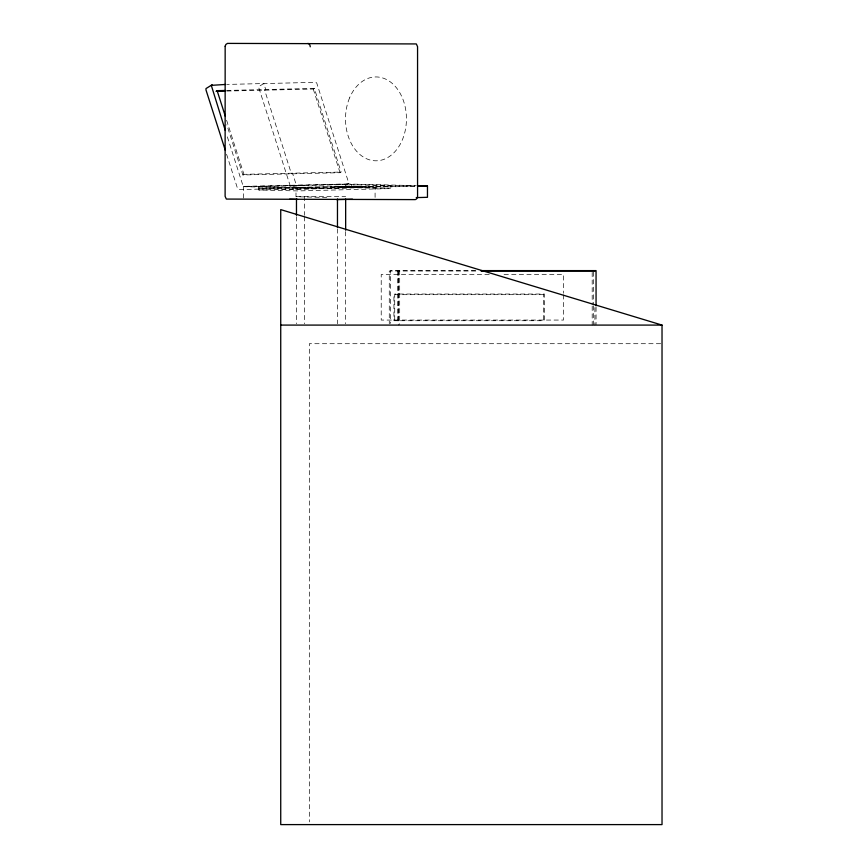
<?xml version="1.0" encoding="UTF-8"?>
<svg xmlns="http://www.w3.org/2000/svg" width="868" height="868" viewBox="0 0 868 868"><rect width="100%" height="100%" fill="white"/><g stroke="black" fill="none" stroke-linecap="round" stroke-linejoin="round"><path stroke-width="0.65" stroke-dasharray="4.34 3.25" d="M226.57 154.244L237.279 187.672L239.373 189.571L342.686 187.162L348.86 183.354L316.69 82.894L315.464 82.352L226.722 84.424M226.863 91.064L313.25 89.046L314.314 88.395L341.113 172.059L340.05 172.71L242.866 174.978L226.787 124.775M242.866 174.978L243.93 174.327L341.113 172.059M243.615 198.078L243.615 186.696L349.261 184.038L416.152 185.622M258.87 186.739L351.724 184.407L414.535 185.926L321.681 188.248L258.87 186.739L258.87 189.994L297.615 190.927L390.481 188.595L390.481 185.34L297.615 187.672L297.615 190.927M362.13 186.273L334.82 186.956L378.415 186.663M346.636 187.238L373.945 186.555M258.87 189.994L351.724 187.662L390.481 188.595M414.915 186.251L297.615 189.3L258.87 188.367L351.724 186.034L390.481 186.967M226.581 90.446L314.314 88.395M348.003 183.94L244.689 186.349L242.595 184.45L226.949 135.592M323.308 188.551L243.615 186.696M296.476 196.352L345.659 196.352M475.61 270.61L390.416 270.61L390.416 323.384M475.816 271.033L389.276 271.033L389.276 323.797M489.205 274.505L381.215 274.505L381.215 320.064L563.462 320.064L563.462 294.61M504.058 274.505L563.462 274.505L563.462 293.265M660.678 343.706L309.323 343.706L309.323 821.887M326.824 197.481L295.988 196.743L295.988 185.351L305.297 185.578L305.297 188.833M313.25 89.046L340.05 172.71M226.613 120.272L243.93 174.327M596.056 307.142L596.056 324.73M594.905 307.565L594.905 325.153M593.332 271.966L593.332 304.44M593.332 305.786L593.332 324.73M592.193 272.389L592.193 304.863M592.193 306.209L592.193 325.153M544.42 320.064L544.42 294.035L394.723 294.035L394.723 320.064M399.692 270.61L399.692 324.73M398.542 271.033L398.542 325.153M398.477 270.61L398.477 323.384M397.327 271.033L397.327 323.797M375.084 197.372L375.084 187.249L344.043 186.512L344.043 189.767M351.724 184.407L351.724 187.662M345.659 231.582L345.659 323.731M337.468 228.87L337.468 323.731M304.657 196.352L304.657 215.329M304.657 216.674L304.657 323.731M296.476 216.674L296.476 323.731M263.807 83.556L258.49 86.778L291.03 188.367L296.346 185.144L292.516 173.199L291.453 173.839L264.664 90.174L265.727 89.534L263.807 83.556M543.628 294.686L393.931 294.686L393.931 320.726L543.628 320.726L543.628 294.686M349.576 97.9A41.946 30.478 90 0 0 375.963 160.808A41.946 30.478 90 0 0 402.361 97.9A41.946 30.478 90 0 0 349.576 97.9"/><path stroke-width="1.3" d="M225.398 84.456L211.293 85.357L225.3 130.45M212.15 84.76L205.976 88.579L205.987 89.957L225.333 150.381M225.224 90.478L217.13 90.663L216.067 91.314L225.517 91.086M416.239 197.611L427.468 197.307L427.468 185.915L417.573 186.186M336.578 199.607L352.516 199.206M480.948 270.61L596.056 270.61L596.056 305.786M481.154 271.033L594.905 271.033M280.733 325.088L662.024 325.088L662.024 824.6L280.733 824.6L280.733 209.611L662.024 325.088M417.486 185.654L427.468 185.915M289.619 199.206L297.626 199.401M217.13 90.663L225.376 116.41M345.659 199.065L345.659 230.226M337.468 199.065L337.468 227.524M310.234 46.818L310.234 46.655A3.656 2.658 -90 0 0 307.869 43.4M296.476 199.065L296.476 215.329M225.159 46.243L225.116 196.352L226.342 199.076L415.197 199.607A3.656 2.658 -90 0 0 417.562 196.352L417.562 46.655L416.325 43.932L227.481 43.4L225.875 44.452L225.159 46.243"/></g></svg>
